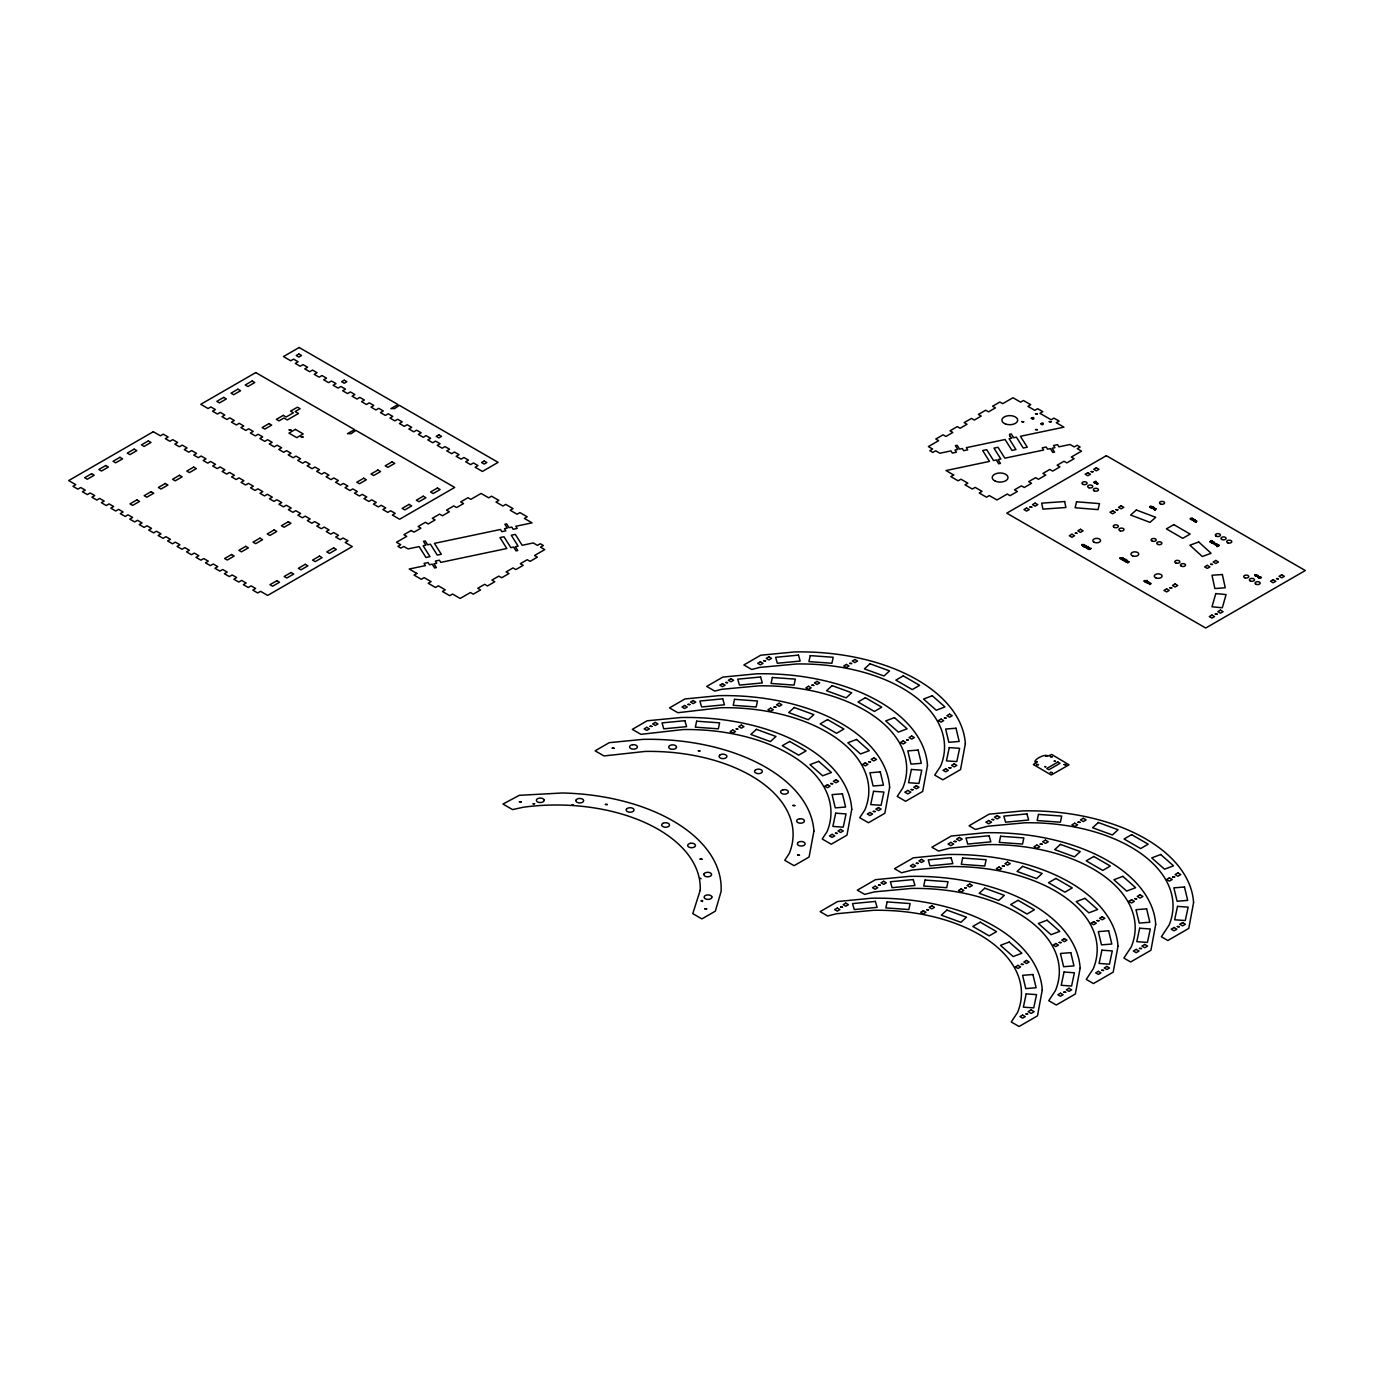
<?xml version="1.0" encoding="UTF-8"?>
<svg xmlns="http://www.w3.org/2000/svg" width="1374" height="1374" viewBox="0 0 1374 1374"><rect width="100%" height="100%" fill="white"/><g stroke="black" fill="none" stroke-linecap="round" stroke-linejoin="round"><path stroke-width="1.5" d="M1153.61 508.93C1151.944 508.861 1153.421 505.907 1153.318 507.367M1150.261 583.916C1151.206 581.82 1146.5 584.946 1149.798 583.074M1257.845 575.414C1259.048 577.235 1256.729 576.049 1257.828 576.341M1088.191 548.982L1088.5 548.295M1214.015 543.297L1213.173 543.726L1213.586 542.936M1085.374 545.976L1084.996 546.32M1089.101 549.548C1094.597 546.955 1084.464 550.682 1089.788 548.381M1195.603 520.385L1196.342 522.051M1217.33 545.014C1220.387 543.898 1216.814 547.573 1217.33 544.894M1095.267 483.116L1096.469 482.326L1094.975 482.6M1123.331 558.926L1122.558 559.39M1125.512 560.523L1124.104 560.386L1125.375 560.815M1259.34 577.612L1258.361 576.925M1083.743 544.774L1081.922 544.86M1151.704 506.834L1150.055 506.628M1147.376 582.731L1149.265 582.628L1147.445 582.628M1192.289 518.307C1192.787 520.591 1189.18 517.895 1191.035 519.458M1211.009 542.043L1211.164 541.871C1214.066 543.434 1209.36 542.266 1211.628 541.236M1215.543 544.465L1214.53 543.812M1256.592 575.414L1254.96 574.864M1259.7 577.235L1258.515 576.633M1083.897 545.667L1085.082 545.839L1082.935 546.234M1086.284 547.316C1081.991 547.797 1089.599 544.327 1084.739 547.024M1196.857 521.038L1194.985 521.828L1195.294 520.128M1214.479 542.816L1213.586 542.833M1155.087 509.428L1155.878 508.809M1195.414 520.78L1193.851 520.471M1193.766 520.557C1196.015 517.517 1190.073 522.103 1192.976 518.737M1146.964 582.129L1145.504 582.078M1128.896 561.863L1127.539 562.859L1128.638 562.086L1127.779 561.039L1126.628 562.224L1128.793 561.657M1145.813 581.803L1145.572 581.631M1084.189 546.354L1082.935 546.337M1155.654 508.827L1154.899 510.012L1153.473 508.62L1154.555 507.985L1152.941 508.174M1088.448 547.367L1088.191 547.797M1218.858 545.203L1217.604 545.839M1121.631 558.102L1120.085 558.273L1121.596 558.17M1212.984 542.49C1212.572 542.644 1213.895 542.524 1211.662 541.682M1214.479 543.52L1215.99 543.657L1214.582 544.551L1214.29 543.675L1215.629 544.293L1214.753 544.396M1254.96 574.761L1256.334 574.779M1082.283 545.375L1081.87 544.465L1083.004 545.238M1119.741 558.17L1120.514 558.565M1147.05 582.662L1146.448 582.524M1121.562 558.531L1121.648 557.844M1192.443 518.633L1192.443 518.53M1216.316 544.07L1216.351 543.709M1256.231 575.74L1256.695 574.727M1095.937 483.373L1096.332 482.411M1151.944 507.092L1150.055 506.508M1260.113 577.2L1259.803 576.994M1086.954 546.388L1086.473 547.35M1125.941 560.489L1125.375 560.918M1147.651 581.717C1151.549 584.517 1143.958 579.553 1147.651 581.597M1216.849 545.77L1216.849 545.873M1086.714 546.68L1085.202 546.921L1086.611 546.852M1127.607 561.777L1126.903 561.142M1258.739 577.784L1258.721 576.445M1122.489 559.355L1123.932 559.39M1215.973 544.052L1214.959 543.657M1214.29 543.675L1213.981 542.335L1213.053 543.056M1254.685 574.985L1255.63 575.878M1124.207 559.647L1123.657 559.63M1151.206 583.538L1149.643 584.551L1149.695 583.108M1258.017 576.084L1255.991 576.153L1257.365 575.5M1097.276 482.841C1094.374 484.782 1101.244 482.892 1096.589 484.232M1088.689 549.119L1089.926 548.501M1096.727 483.974L1097.551 482.892M1192.443 519.99L1193.267 518.891M1194.968 521.313L1196.222 522M1214.513 542.507L1214.118 542.352M1155.843 509.119L1155.465 508.517M1191.292 519.132L1190.502 519.286M1082.798 545.942L1084.67 545.083L1084.069 546.251M1194.59 520.832L1193.13 520.557M1154.967 508.964L1155.465 509.823M1190.382 518.479L1190.674 519.372L1190.571 518.341L1191.928 518.462M1212.847 542.129L1212.04 541.665M1124.567 561.073L1125.512 560.42M1150.639 507.453L1151.601 506.886M1212.984 542.387L1211.284 542.558M1094.752 482.514L1095.147 483.425M1151.807 507.092L1151.773 506.439M532.906 803.79L534.692 803.67L533.456 804.099M1093.584 482.394L1095.988 481.295L1093.841 482.635M572.099 804.632L573.302 804.872M1153.525 506.903L1151.738 507.933M1151.395 507.762L1153.284 506.748M1152.03 508.414L1153.576 507.521M1087.744 546.869L1086.181 547.865L1087.985 547.127M1088.036 546.8L1088.345 546.526M1153.662 509.084L1155.087 508.758M1121.132 559.046L1123.279 557.81M1122.747 560.094C1120.428 559.836 1124.671 557.415 1123.898 559.184M1123.4 560.369L1125.804 559.252L1123.623 560.592M1193.319 520.591L1195.208 520.265M1126.628 560.437C1129.342 559.304 1122.146 563.031 1126.886 560.575M1127.333 560.918L1125.735 561.708L1126.903 561.039M1125.735 561.811L1127.779 561.554M1209.738 541.751L1212.263 540.772L1210.254 541.631M1211.129 540.841L1211.834 541.013M1217.639 544.362L1215.835 545.22L1217.416 544.344M1216.883 546.577C1223.152 543.262 1214.977 548.003 1217.69 545.993M700.276 878.175L701.083 878.759M1260.49 577.303L1261.401 577.595L1260.697 577.08M701.805 901.31L700.912 900.794L702.337 900.485M1258.773 577.578C1259.065 578.111 1262.946 577.664 1259.099 578.007M702.698 900.674L702.337 901.619M1121.27 557.689L1120.205 558.686M1120.411 557.604L1121.424 558.291M1094.923 482.394L1096.005 482.257M1123.932 559.768L1124.069 559.012M1147.548 583.04L1148.853 583.108M1195.827 520.986L1196.582 521.742M1211.816 542.833L1212.503 542.387M1148.527 582.988L1147.204 582.473M1258.584 576.891L1259.718 576.857M1124.825 559.905L1124.155 560.712M1255.269 574.71L1256.334 574.882M1196.101 521.794L1195.225 521.467L1196.222 521.45M1154.984 508.655L1155.019 510.012M1192.289 520.248L1194.384 519.544M1150.158 506.954L1151.189 508.019M1259.048 577.561L1259.426 578.299M1122.403 559.871L1123.331 560.094M1150.622 506.336L1151.532 506.456M1009.787 435.919L1009.461 434.287L1011.23 433.909L1013.634 437.722L1016.399 437.155L1023.269 448.044L1027.288 447.203L1020.418 436.297L1063.94 427.159L1056.28 422.728L1059.114 421.097L1053.961 418.125L1051.127 419.757L1039.946 413.316L1042.797 411.668L1037.628 408.696L1034.794 410.328L1027.889 406.343L1030.723 404.712L1023.441 400.504L1020.59 402.135L1012.981 397.739L1002.711 403.664L999.877 402.032L992.578 406.24L995.429 407.872L988.507 411.857L985.673 410.225L978.391 414.433L981.225 416.064L974.321 420.066L971.47 418.417L964.187 422.625L967.021 424.274L960.117 428.259L957.283 426.61L949.984 430.818L952.835 432.467L945.913 436.451L943.079 434.819L935.797 439.027L938.631 440.659L928.377 446.584L932.637 449.04L929.803 450.672L932.826 452.424L935.677 450.792L939.902 453.231L950.997 450.895L952.354 453.077L956.39 452.218L955.016 450.054L957.781 449.47L955.377 445.657L957.146 445.279L959.55 449.092L962.315 448.508L963.689 450.689L967.708 449.848L966.334 447.666L1005.081 439.525L1011.951 450.414L1015.97 449.573L1009.1 438.684L1011.865 438.1L1009.753 435.884M1195.947 522.189L1196.067 520.78M1194.435 521.33L1194.916 520.196M1143.597 580.944C1146.122 582.473 1143.615 578.111 1145.727 582.353L1145.882 582.439M1195.363 521.965L1195.432 521.141M1191.928 518.221L1192.203 519.097M1083.227 544.344L1083.502 545.238M1216.986 545.856L1216.969 545.1M1085.357 547.092L1086.284 547.436M1150.107 507.384L1150.227 506.405M1256.111 575.534L1254.771 575.637M1091.265 548.312L1089.943 548.655M1145.83 582.129L1146.637 582.49M1149.214 582.524L1149.231 582.868M544.121 800.08L543.898 799.513A3.882 2.233 0 0 0 539.398 798.122A3.882 2.233 0 0 0 536.41 800.51L536.633 801.094A3.882 2.233 0 0 0 539.621 802.519L541.631 802.399A3.882 2.233 0 0 0 544.138 800.08M1257.914 577.303L1258.515 576.53L1258.378 577.698M1260.147 576.857L1260.01 576.651M1214.255 542.387L1214.255 543.331M1212.005 540.617L1210.202 541.974M1211.353 541.717L1211.456 542.747M1151.378 507.058L1151.464 508.105M1148.75 582.112L1148.647 583.315M1147.857 583.452L1147.238 581.219M1096.297 482.137L1096.332 483.201M1084.859 545.22L1084.807 546.405M1083.605 545.804L1083.639 546.921M575.929 800.321L575.895 800.905A3.882 2.233 0 0 0 579.124 802.897A3.882 2.233 0 0 0 583.28 801.609L583.572 801.059A3.882 2.233 0 0 0 581.357 798.638L579.381 798.449A3.882 2.233 0 0 0 575.929 800.321M703.883 874.19L704.072 875.341A3.882 2.233 0 0 0 707.06 876.767L708.074 876.784A3.882 2.233 0 0 0 711.56 874.345A3.882 2.233 0 0 0 707.318 872.318L706.339 872.456A3.882 2.233 0 0 0 703.883 874.19M1031.342 418.246C1033.987 421.715 1035.343 415.395 1031.342 418.246M1040.805 423.707C1043.45 427.177 1044.807 420.856 1040.805 423.707M711.887 896.999L711.509 898.132A3.882 2.233 0 0 1 708.297 899.386L707.284 899.352A3.882 2.233 0 0 1 704.209 896.724A3.882 2.233 0 0 1 708.744 894.955L709.705 895.144A3.882 2.233 0 0 1 711.887 896.999M1035.532 413.746L1037.387 413.832L1035.532 413.746M1036.597 764.562L1038.452 764.648L1036.597 764.562M813.906 831.098L809.097 857.015L794.069 865.689L784.76 860.313L789.208 853.563A143.755 82.99 0 0 0 645.196 751.423L603.993 755.94L595.131 750.822L609.266 742.664L642.998 739.367A165.017 95.27 0 0 1 813.906 831.098M851.76 809.252L846.968 835.152L831.253 844.22L822.236 839.016L827.062 831.699A143.755 82.99 0 0 0 683.067 729.56L640.919 734.334L632.315 729.354L647.12 720.8L680.851 717.52A165.017 95.27 0 0 1 851.76 809.252M889.631 787.388L884.822 813.288L868.454 822.751L859.729 817.719L864.933 809.836A143.755 82.99 0 0 0 720.921 707.713L677.863 712.711L669.499 707.885L684.973 698.954L718.705 695.656A165.017 95.27 0 0 1 889.631 787.388M927.484 765.524L922.693 791.441L905.638 801.282L897.222 796.422L902.787 787.989A143.755 82.99 0 0 0 758.774 685.849L721.728 689.301L714.789 691.088L706.683 686.416L722.844 677.09L756.576 673.81A165.017 95.27 0 0 1 927.484 765.524M965.338 743.678L960.546 769.577L942.822 779.814L934.715 775.125L940.64 766.125A143.755 82.99 0 0 0 796.645 663.986L759.582 667.438L751.715 669.481L743.866 664.947L760.698 655.226L794.43 651.946A165.017 95.27 0 0 1 965.338 743.678M1042.265 989.967L1037.473 1015.867L1019.079 1026.498L1011.264 1021.981L1017.567 1012.415A143.755 82.99 0 0 0 873.572 910.292L836.508 913.727L827.715 916.011L820.123 911.632L837.625 901.533L871.356 898.235A165.017 95.27 0 0 1 1042.265 989.967M1080.136 968.12L1075.327 994.02L1056.263 1005.029L1048.757 1000.684L1055.438 990.568A143.755 82.99 0 0 0 911.426 888.428L874.379 891.881L864.658 894.388L857.324 890.163L875.478 879.669L909.21 876.389A165.017 95.27 0 0 1 1080.136 968.12M1117.989 946.257L1113.198 972.157L1093.446 983.561L1086.25 979.387L1093.292 968.704A143.755 82.99 0 0 0 949.279 866.582L912.233 870.017L901.584 872.782L894.508 868.694L913.349 857.823L947.081 854.525A165.017 95.27 0 0 1 1117.989 946.257M1155.706 924.393L1150.931 950.258L1130.647 961.972L1123.88 958.073L1131.283 946.858A143.892 83.075 0 0 0 987.15 844.632L950.052 848.084L938.545 851.073L931.881 847.226L951.272 836.027L984.935 832.747A164.88 95.184 0 0 1 1155.706 924.393M1193.577 902.546L1188.785 928.395L1167.831 940.503L1161.374 936.776L1169.137 925.011A143.892 83.075 0 0 0 1025.004 822.786L987.923 826.221L975.471 829.449L969.065 825.757L989.125 814.164L1022.806 810.883A164.88 95.184 0 0 1 1193.577 902.546M1169.944 587.814L1171.782 587.935L1169.944 587.814M1115.997 509.668L1117.835 509.788L1115.997 509.668M1029.95 506.972L1031.788 507.109L1029.95 506.972M835.684 813.168L832.867 826.444L843.224 827.165L846.041 813.906L835.684 813.168M873.538 791.304L870.721 804.58L881.077 805.319L883.911 792.042L873.538 791.304M911.409 769.457L908.575 782.716L918.948 783.455L921.765 770.179L911.409 769.457M949.262 747.593L946.446 760.87L956.802 761.591L959.619 748.332L949.262 747.593M1026.189 993.883L1023.372 1007.159L1033.729 1007.898L1036.546 994.621L1026.189 993.883M1064.043 972.036L1061.226 985.295L1071.583 986.034L1074.416 972.775L1064.043 972.036M1101.914 950.173L1099.08 963.449L1109.453 964.187L1112.27 950.911L1101.914 950.173M1139.647 928.223L1136.796 941.654L1147.427 942.409L1150.278 928.979L1139.647 928.223M1177.518 906.376L1174.65 919.79L1185.281 920.546L1188.149 907.132L1177.518 906.376M696.635 721.195L695.347 727.172L718.327 728.821L719.615 722.844L696.635 721.195M734.506 699.332L733.218 705.326L756.198 706.975L757.486 700.998L734.506 699.332M772.36 677.485L771.072 683.462L794.052 685.111L795.34 679.134L772.36 677.485M810.213 655.621L808.925 661.598L831.905 663.247L833.194 657.27L810.213 655.621M887.14 901.911L885.852 907.905L908.832 909.554L910.12 903.577L887.14 901.911M925.011 880.064L923.723 886.041L946.703 887.69L947.991 881.713L925.011 880.064M962.642 858.029L961.285 864.315L984.78 866.015L986.137 859.729L962.642 858.029M1000.616 836.251L999.293 842.399L1022.531 844.065L1023.853 837.934L1000.616 836.251M1038.469 814.404L1037.147 820.536L1060.384 822.202L1061.707 816.07L1038.469 814.404M289.158 429.907L290.996 430.062L289.158 429.907M301.181 436.846L303.019 437.001L301.181 436.846M519.406 801.729L521.244 801.866L519.406 801.729M612.272 748.126L614.109 748.263L612.272 748.126M605.453 804.408L607.308 804.546L605.453 804.408M650.125 726.262L651.963 726.417L650.125 726.262M687.979 704.415L689.834 704.553L687.979 704.415M698.318 750.805L700.156 750.943L698.404 750.685M725.85 682.552L727.688 682.689L725.936 682.414M700.105 859.059L701.959 859.197L700.105 859.059M736.172 728.941L738.01 729.096L736.258 728.821M704.69 908.729L706.665 908.884L704.69 908.729M763.704 660.688L765.541 660.842L763.704 660.688M774.026 707.095L775.881 707.232L774.026 707.095M811.897 685.231L813.734 685.368L811.897 685.231M792.97 805.456L794.807 805.593L792.97 805.456M797.607 855.143L799.462 855.281L797.607 855.143M849.75 663.367L851.588 663.522L849.75 663.367M830.823 783.592L832.661 783.73L830.823 783.592M835.478 833.279L837.316 833.417L835.564 833.142M868.677 761.728L870.515 761.883L868.677 761.728M840.63 906.995L842.468 907.132L840.63 906.995M873.332 811.416L875.169 811.553L873.332 811.416M906.548 739.882L908.386 740.019L906.634 739.744M878.501 885.131L880.339 885.268L878.501 885.131M911.185 789.569L913.04 789.707L911.185 789.569M944.402 718.018L946.239 718.155L944.488 717.898M916.355 863.284L918.193 863.422L916.355 863.284M1021.827 421.646L1023.664 421.784L1021.827 421.646M949.056 767.705L950.894 767.843L949.056 767.705M1035.549 429.564L1037.387 429.701L1035.549 429.564M926.677 909.674L928.515 909.811L926.677 909.674M1049.272 421.646L1051.11 421.784L1049.272 421.646M954.14 841.403L956.115 841.558L954.14 841.403M964.531 887.81L966.386 887.947L964.634 887.69M992.011 819.557L993.986 819.694L992.114 819.402M1075.292 533.164L1077.13 533.301L1075.395 533.026M1091.179 471.608L1093.017 471.746L1091.179 471.608M1002.402 865.963L1004.239 866.101L1002.402 865.963M1033.42 764.562L1051.23 774.988L1069.041 764.803L1051.642 754.446L1047.915 756.095C1045.322 752.78 1030.208 761.454 1036.374 762.759L1033.506 764.442M1036.099 761.66L1037.284 761.746L1036.099 761.66M1045.562 756.181L1046.748 756.284L1045.631 756.112M1044.79 766.675L1045.975 766.761L1044.841 766.589M1050.337 756.61L1052.175 756.748L1050.337 756.61M1050.337 772.463L1052.175 772.6L1050.337 772.463M1054.253 761.196L1055.438 761.299L1054.253 761.196M1040.187 844.083L1042.162 844.237L1040.187 844.083M1064.06 764.545L1065.898 764.683L1064.06 764.545M1021.329 964.325L1023.166 964.462L1021.329 964.325M1025.983 1013.995L1027.821 1014.132L1026.069 1013.875M1078.058 822.236L1080.016 822.373L1078.058 822.236M1059.182 942.461L1061.02 942.598L1059.182 942.461M1063.837 992.148L1065.674 992.286L1063.837 992.148M1097.053 920.597L1098.891 920.735L1097.053 920.597M1101.69 970.284L1103.545 970.422L1101.69 970.284M1210.649 564.302L1212.486 564.439L1210.649 564.302M1134.838 898.733L1136.813 898.888L1134.941 898.596M1215.286 613.989L1217.124 614.126L1215.286 613.989M1139.493 948.421L1141.468 948.558L1139.493 948.421M1172.692 876.87L1174.667 877.024L1172.692 876.87M1177.346 926.557L1179.321 926.711L1177.346 926.557M1076.546 501.785L1075.121 507.762L1098.049 509.599L1099.492 503.623L1076.546 501.785M700.19 890.386L692.771 913.641L701.891 918.914L715.356 911.134L721.058 891.657A165.017 95.27 0 0 0 562.172 792.987L519.286 795.323L502.953 804.048L512.571 809.595L523.288 807.242A143.755 82.99 0 0 1 700.19 890.386M1215.784 593.585L1212.005 606.776L1222.31 607.772L1226.089 594.581L1215.784 593.585M1276.566 578.609L1278.387 578.798L1276.566 578.609M626.441 809.217L626.235 809.784A3.882 2.233 0 0 0 627.145 811.416L628.794 812.086A3.882 2.233 0 0 0 633.294 811.244L633.758 810.729A3.882 2.233 0 0 0 631.405 807.86A3.882 2.233 0 0 0 626.441 809.217M797.59 842.966L797.401 844.117A3.882 2.233 0 0 0 799.874 845.852L800.853 845.989A3.882 2.233 0 0 0 805.009 844.254A3.882 2.233 0 0 0 802.588 841.661L801.626 841.523A3.882 2.233 0 0 0 797.59 842.966M676.472 747.301L676.248 747.868A3.882 2.233 0 0 1 673.26 749.294L671.251 749.191A3.882 2.233 0 0 1 668.794 747.456L668.76 746.872A3.882 2.233 0 0 1 672.985 744.863A3.882 2.233 0 0 1 676.472 747.301M719.65 755.236L719.255 755.786A3.882 2.233 0 0 0 721.453 758.448A3.882 2.233 0 0 0 726.331 757.538L726.726 757.005A3.882 2.233 0 0 0 725.764 754.824L724.046 754.24A3.882 2.233 0 0 0 719.65 755.236M756.404 729.336L750.822 734.437L770.402 741.582L775.966 736.481L756.404 729.336M794.258 707.49L788.676 712.574L808.256 719.718L813.837 714.635L794.258 707.49M832.112 685.626L826.547 690.727L846.109 697.872L851.691 692.771L832.112 685.626M869.982 663.762L864.401 668.863L883.98 676.008L889.545 670.907L869.982 663.762M946.909 910.069L941.327 915.153L960.907 922.298L966.472 917.214L946.909 910.069M984.763 888.205L979.181 893.306L998.761 900.451L1004.342 895.35L984.763 888.205M1022.617 866.341L1017.052 871.442L1036.614 878.587L1042.196 873.486L1022.617 866.341M1060.436 844.392L1054.717 849.613L1074.52 856.844L1080.239 851.605L1060.436 844.392M1098.307 822.528L1092.588 827.749L1112.373 834.98L1118.092 829.759L1098.307 822.528M1136.332 509.994L1130.613 515.027L1149.986 522.36L1155.706 517.311L1136.332 509.994M755.631 769.852L755.03 770.333A3.882 2.233 0 0 0 755.133 772.566L756.593 773.356A3.882 2.233 0 0 0 760.475 773.304L761.265 772.944A3.882 2.233 0 0 0 761.127 769.766A3.882 2.233 0 0 0 755.631 769.852M662.921 823.37L662.302 823.816A3.882 2.233 0 0 0 662.182 826.066L663.573 826.908A3.882 2.233 0 0 0 667.455 826.976L668.262 826.633A3.882 2.233 0 0 0 668.417 823.455A3.882 2.233 0 0 0 662.921 823.37M153.321 431.711L68.7 480.574L75.793 484.661L72.959 486.31L77.889 489.144L80.722 487.512L85.257 490.123L82.423 491.772L87.352 494.606L90.186 492.974L94.72 495.602L91.886 497.233L96.815 500.067L99.649 498.436L104.201 501.063L101.35 502.695L106.279 505.546L109.113 503.897L113.664 506.525L110.813 508.157L115.742 511.008L118.576 509.359L123.128 511.987L120.277 513.636L125.206 516.469L128.04 514.838L132.591 517.448L129.757 519.097L134.669 521.931L137.503 520.299L142.054 522.91L139.221 524.559L144.133 527.393L146.966 525.761L151.518 528.389L148.684 530.021L153.596 532.854L156.447 531.223L160.981 533.851L158.147 535.482L163.059 538.333L165.91 536.684L170.445 539.312L167.611 540.944L172.523 543.795L175.374 542.146L179.908 544.774L177.074 546.423L181.986 549.257L184.837 547.625L189.372 550.235L186.538 551.884L191.467 554.718L194.301 553.087L198.835 555.697L196.001 557.346L200.93 560.18L203.764 558.548L208.316 561.176L205.465 562.808L210.394 565.641L213.228 564.01L217.779 566.638L214.928 568.269L219.857 571.12L222.691 569.471L227.242 572.099L224.391 573.731L229.321 576.582L232.154 574.933L236.706 577.561L233.855 579.21L238.784 582.044L241.618 580.412L246.169 583.023L243.335 584.671L248.247 587.505L251.081 585.874L255.633 588.484L252.799 590.133L257.711 592.967L260.562 591.335L267.655 595.423L352.276 546.577L345.166 542.472L348.017 540.841L343.088 538.007L340.254 539.639L335.703 537.011L338.536 535.379L333.624 532.528L330.791 534.177L326.239 531.549L329.073 529.917L324.161 527.066L321.31 528.715L316.776 526.087L319.61 524.439L314.698 521.605L311.846 523.236L307.312 520.626L310.146 518.977L305.234 516.143L302.383 517.775L297.849 515.164L300.683 513.515L295.771 510.681L292.92 512.313L288.385 509.685L291.219 508.054L286.29 505.22L283.456 506.851L278.922 504.224L281.756 502.592L276.827 499.741L273.993 501.39L269.459 498.762L272.292 497.13L267.363 494.279L264.529 495.928L259.978 493.3L262.829 491.652L257.9 488.818L255.066 490.449L250.515 487.839L253.366 486.19L248.436 483.356L245.602 484.988L241.051 482.377L243.902 480.728L238.973 477.894L236.139 479.526L231.588 476.898L234.439 475.267L229.51 472.433L226.676 474.064L222.124 471.437L224.958 469.805L220.046 466.954L217.212 468.603L212.661 465.975L215.495 464.343L210.583 461.492L207.732 463.141L203.197 460.513L206.031 458.864L201.119 456.031L198.268 457.662L193.734 455.052L196.568 453.403L191.656 450.569L188.805 452.201L184.271 449.59L187.104 447.941L182.192 445.107L179.341 446.739L174.807 444.111L177.641 442.48L172.712 439.646L169.878 441.277L165.344 438.649L168.178 437.018L163.248 434.167L160.415 435.816L153.321 431.711M255.753 372.577L200.776 404.317L208.075 408.525L210.823 406.927L215.357 409.555L212.523 411.187L217.435 414.038L220.287 412.389L224.821 415.017L221.987 416.666L226.899 419.499L229.75 417.868L234.284 420.478L231.45 422.127L236.362 424.961L239.213 423.329L243.748 425.957L240.914 427.589L245.843 430.423L248.677 428.791L253.211 431.419L250.377 433.05L255.306 435.901L258.14 434.253L262.692 436.88L259.841 438.512L264.77 441.363L267.604 439.714L272.155 442.342L269.304 443.974L274.233 446.825L277.067 445.176L281.618 447.804L278.767 449.453L283.697 452.286L286.531 450.655L291.082 453.265L288.231 454.914L293.16 457.748L295.994 456.116L300.545 458.744L297.711 460.376L302.623 463.21L305.457 461.578L310.009 464.206L307.175 465.838L312.087 468.689L314.921 467.04L319.472 469.668L316.638 471.299L321.55 474.15L324.401 472.501L328.936 475.129L326.102 476.761L331.014 479.612L333.865 477.963L338.399 480.591L335.565 482.24L340.477 485.074L343.328 483.442L347.862 486.053L345.029 487.701L349.958 490.535L352.792 488.904L357.326 491.531L354.492 493.163L359.421 495.997L362.255 494.365L366.789 496.993L363.955 498.625L368.885 501.476L371.719 499.827L376.27 502.455L373.419 504.086L378.348 506.937L381.182 505.288L385.733 507.916L382.882 509.548L387.812 512.399L390.645 510.75L395.197 513.378L392.346 515.027L399.645 519.235L454.708 487.444L355.883 430.388L351.229 433.634L347.467 433.72L354.561 429.615L255.753 372.577M299.171 347.502L283.456 356.57L290.738 360.778L293.589 359.146L298.124 361.774L295.29 363.406L300.219 366.257L303.053 364.608L307.587 367.236L304.753 368.867L309.682 371.719L312.516 370.07L317.05 372.697L314.217 374.329L319.146 377.18L321.98 375.531L326.531 378.159L323.68 379.808L328.609 382.642L331.443 381.01L335.995 383.621L333.143 385.27L338.073 388.103L340.907 386.472L345.458 389.1L342.607 390.731L347.536 393.565L350.37 391.933L354.921 394.561L352.087 396.193L357 399.044L359.833 397.395L364.385 400.023L361.551 401.655L366.463 404.506L369.297 402.857L373.848 405.485L371.014 407.116L375.926 409.967L378.777 408.318L383.312 410.946L380.478 412.595L385.39 415.429L388.241 413.797L392.775 416.408L389.941 418.057L394.853 420.891L397.704 419.259L402.238 421.887L399.405 423.518L404.334 426.352L407.168 424.721L411.702 427.348L408.868 428.98L413.797 431.831L416.631 430.182L421.165 432.81L418.331 434.442L423.261 437.293L426.095 435.644L430.646 438.272L427.795 439.903L432.724 442.754L435.558 441.106L440.109 443.733L437.258 445.382L442.188 448.216L445.021 446.584L449.573 449.195L446.722 450.844L451.651 453.678L454.485 452.046L459.036 454.674L456.185 456.305L461.114 459.139L463.948 457.508L468.5 460.135L465.666 461.767L470.578 464.618L473.412 462.969L477.963 465.597L475.129 467.229L482.411 471.437L498.127 462.368L399.302 405.313L394.647 408.559L390.886 408.645L397.979 404.557L299.171 347.502M91.56 473.704L84.656 477.705L87.301 479.234L94.205 475.232L91.56 473.704M105.764 465.511L98.842 469.496L101.504 471.024L108.409 467.04L105.764 465.511M119.95 457.319L113.046 461.303L115.691 462.832L122.595 458.847L119.95 457.319M134.154 449.126L127.232 453.111L129.895 454.639L136.799 450.655L134.154 449.126M148.34 440.917L141.436 444.918L144.081 446.447L151.003 442.445L148.34 440.917M223.739 397.395L216.817 401.38L219.479 402.908L226.384 398.924L223.739 397.395M237.925 389.203L231.021 393.187L233.666 394.716L240.587 390.731L237.925 389.203M252.129 381.01L245.225 384.995L247.87 386.523L254.774 382.539L252.129 381.01M298.879 354.011L296.234 355.54L298.879 357.068L301.541 355.54L298.879 354.011M136.902 499.878L129.98 503.88L132.643 505.409L139.547 501.407L136.902 499.878M151.088 491.686L144.184 495.671L146.829 497.199L153.751 493.214L151.088 491.686M165.292 483.493L158.388 487.478L161.033 489.007L167.937 485.022L165.292 483.493M179.479 475.301L172.574 479.286L175.219 480.814L182.141 476.83L179.479 475.301M193.682 467.091L186.778 471.093L189.423 472.622L196.327 468.62L193.682 467.091M269.064 423.57L262.159 427.554L264.804 429.083L271.726 425.098L269.064 423.57M283.267 415.377L276.363 419.362L279.008 420.891L283.971 418.022L287.286 419.946L298.467 413.488L295.152 411.582L300.116 408.713L297.471 407.185L290.549 411.17L293.401 412.801L286.101 417.009L283.267 415.377M344.221 380.186L341.576 381.714L344.221 383.243L346.866 381.714L344.221 380.186M295.376 429.392L288.935 433.119L296.784 437.653L303.225 433.926L295.376 429.392M231.536 554.529L224.632 558.514L227.277 560.042L234.198 556.058L231.536 554.529M245.74 546.337L238.836 550.321L241.481 551.85L248.385 547.865L245.74 546.337M259.944 538.144L253.022 542.129L255.684 543.657L262.589 539.673L259.944 538.144M274.13 529.935L267.226 533.936L269.871 535.465L276.792 531.463L274.13 529.935M288.334 521.742L281.43 525.727L284.075 527.255L290.979 523.271L288.334 521.742M363.715 478.221L356.811 482.205L359.456 483.734L366.377 479.749L363.715 478.221M377.919 470.028L371.014 474.013L373.659 475.541L380.564 471.557L377.919 470.028M392.122 461.819L385.201 465.82L387.863 467.349L394.767 463.347L392.122 461.819M438.873 434.837L436.228 436.365L438.873 437.894L441.518 436.365L438.873 434.837M276.878 580.704L269.974 584.689L272.619 586.217L279.523 582.232L276.878 580.704M291.082 572.511L284.16 576.496L286.822 578.025L293.727 574.04L291.082 572.511M305.268 564.319L298.364 568.304L301.009 569.832L307.931 565.848L305.268 564.319M319.472 556.109L312.568 560.111L315.213 561.64L322.117 557.638L319.472 556.109M333.676 547.917L326.754 551.901L329.417 553.43L336.321 549.445L333.676 547.917M409.057 504.395L402.153 508.38L404.798 509.909L411.702 505.924L409.057 504.395M423.261 496.203L416.339 500.188L419.001 501.716L425.906 497.732L423.261 496.203M437.447 487.993L430.543 491.995L433.188 493.524L440.109 489.522L437.447 487.993M484.215 461.011L481.553 462.54L484.215 464.068L486.86 462.54L484.215 461.011M411.187 530.501L403.904 534.709L406.738 536.358L396.485 542.266L400.744 544.739L397.91 546.371L400.933 548.123L403.784 546.474L408.009 548.913L419.104 546.594L425.957 557.483L429.993 556.642L423.123 545.736L425.888 545.169L423.484 541.356L425.253 540.978L427.658 544.791L430.423 544.207L437.293 555.096L441.312 554.254L434.442 543.365L500.479 529.488L501.853 531.669L505.872 530.828L504.498 528.647L507.281 528.063L504.876 524.25L506.628 523.872L509.033 527.685L511.798 527.118L513.172 529.282L517.208 528.44L515.834 526.259L532.047 522.859L524.387 518.427L527.221 516.796L519.939 512.588L517.105 514.219L510.183 510.235L513.034 508.603L505.735 504.395L502.901 506.027L495.997 502.042L498.831 500.394L491.548 496.186L488.715 497.835L481.089 493.438L470.818 499.363L467.984 497.714L460.685 501.922L463.536 503.571L456.615 507.556L453.781 505.924L446.498 510.132L449.332 511.763L442.428 515.748L439.577 514.116L432.295 518.324L435.129 519.956L428.224 523.958L425.39 522.309L418.091 526.517L420.942 528.166L414.021 532.15L411.187 530.501M416.872 573.439L414.038 575.088L421.32 579.296L424.154 577.647L431.075 581.631L428.224 583.28L435.524 587.488L438.358 585.839L445.262 589.841L442.428 591.473L449.71 595.681L452.561 594.049L460.17 598.446L470.44 592.503L473.291 594.152L480.574 589.944L477.74 588.295L484.644 584.311L487.478 585.959L494.777 581.752L491.926 580.103L498.831 576.118L501.682 577.75L508.964 573.542L506.13 571.91L513.034 567.926L515.868 569.557L523.168 565.349L520.317 563.718L527.238 559.716L530.072 561.365L537.354 557.157L534.52 555.508L544.774 549.6L540.514 547.144L543.348 545.495L540.326 543.743L537.492 545.392L533.267 542.953L522.172 545.289L515.302 534.383L511.265 535.242L518.135 546.131L515.37 546.715L517.775 550.527L516.023 550.888L513.618 547.075L510.836 547.659L503.983 536.77L499.947 537.612L506.817 548.501L440.779 562.378L439.405 560.214L435.386 561.056L436.76 563.237L433.995 563.804L436.4 567.617L434.631 567.994L432.226 564.182L429.461 564.766L428.087 562.584L424.068 563.426L425.442 565.607L409.212 569.025L416.872 573.439M953.659 474.975L950.808 476.606L958.107 480.814L960.941 479.183L967.846 483.167L965.012 484.816L972.294 489.024L975.145 487.375L982.049 491.36L979.198 493.008L986.498 497.216L989.332 495.567L996.957 499.981L1007.228 494.039L1010.062 495.688L1017.344 491.48L1014.51 489.831L1021.414 485.846L1024.265 487.495L1031.548 483.287L1028.714 481.639L1035.618 477.654L1038.452 479.286L1045.751 475.078L1042.9 473.446L1049.822 469.461L1052.656 471.093L1059.938 466.885L1057.104 465.254L1064.008 461.252L1066.859 462.901L1074.142 458.693L1071.308 457.044L1081.544 451.136L1077.285 448.68L1080.136 447.031L1077.096 445.279L1074.262 446.928L1070.037 444.489L1058.942 446.825L1057.568 444.644L1053.549 445.485L1054.923 447.666L1052.158 448.25L1054.562 452.063L1052.793 452.424L1050.389 448.611L1047.623 449.195L1046.249 447.014L1042.231 447.855L1043.605 450.037L1004.858 458.177L997.988 447.289L993.969 448.13L1000.822 459.036L998.056 459.603L1000.461 463.416L998.709 463.794L996.305 459.981L993.539 460.565L986.669 449.676L982.65 450.517L989.503 461.406L945.999 470.543L953.659 474.975M1106.345 455.67L1006.764 513.172L1205.719 628.038L1305.3 570.536L1106.345 455.67M646.776 727.344L644.131 728.873L646.776 730.401L649.421 728.873L646.776 727.344M655.295 722.415L652.633 723.943L655.295 725.472L657.94 723.943L655.295 722.415M684.63 705.48L681.985 707.009L684.63 708.537L687.275 707.009L684.63 705.48M693.149 700.568L690.504 702.097L693.149 703.625L695.794 702.097L693.149 700.568M722.501 683.617L719.839 685.145L722.501 686.674L725.146 685.145L722.501 683.617M731.002 678.704L728.357 680.233L731.002 681.762L733.664 680.233L731.002 678.704M760.354 661.77L757.709 663.298L760.354 664.827L762.999 663.298L760.354 661.77M768.873 656.841L766.228 658.369L768.873 659.898L771.518 658.369L768.873 656.841M1026.584 508.037L1023.939 509.565L1026.584 511.094L1029.246 509.565L1026.584 508.037M1035.103 503.124L1032.458 504.653L1035.103 506.182L1037.765 504.653L1035.103 503.124M1087.83 472.673L1085.168 474.219L1087.83 475.748L1090.475 474.219L1087.83 472.673M1096.349 467.761L1093.687 469.29L1096.349 470.818L1098.994 469.29L1096.349 467.761M732.823 730.023L730.161 731.552L732.823 733.081L735.468 731.552L732.823 730.023M741.342 725.094L738.68 726.623L741.342 728.151L743.987 726.623L741.342 725.094M770.677 708.16L768.032 709.688L770.677 711.217L773.322 709.688L770.677 708.16M779.195 703.248L776.55 704.776L779.195 706.305L781.84 704.776L779.195 703.248M808.53 686.296L805.885 687.824L808.53 689.37L811.192 687.824L808.53 686.296M817.049 681.384L814.404 682.912L817.049 684.441L819.711 682.912L817.049 681.384M846.401 664.449L843.739 665.978L846.401 667.506L849.046 665.978L846.401 664.449M854.92 659.52L852.258 661.049L854.92 662.577L857.565 661.049L854.92 659.52M1071.943 534.228L1069.298 535.757L1071.943 537.286L1074.588 535.757L1071.943 534.228M1080.462 529.299L1077.817 530.845L1080.462 532.373L1083.107 530.845L1080.462 529.299M1112.648 510.733L1109.986 512.262L1112.648 513.79L1115.293 512.262L1112.648 510.733M1121.167 505.804L1118.505 507.332L1121.167 508.861L1123.812 507.332L1121.167 505.804M1088.964 547.573L1087.16 548.432L1088.964 547.573M789.689 741.445L782.304 745.704L798.672 755.168L806.057 750.908L789.689 741.445M827.543 719.598L820.158 723.858L836.543 733.304L843.911 729.044L827.543 719.598M865.397 697.734L858.011 701.994L874.396 711.457L881.782 707.181L865.397 697.734M903.268 675.871L895.882 680.13L912.25 689.593L919.635 685.334L903.268 675.871M1173.774 524.61L1166.389 528.887L1182.756 538.333L1190.142 534.074L1173.774 524.61M1147.067 580.463L1144.662 581.666L1147.067 580.463M827.474 784.657L824.812 786.186L827.474 787.731L830.119 786.186L827.474 784.657M835.993 779.745L833.331 781.274L835.993 782.802L838.638 781.274L835.993 779.745M865.328 762.81L862.683 764.339L865.328 765.868L867.973 764.339L865.328 762.81M873.847 757.881L871.202 759.41L873.847 760.938L876.492 759.41L873.847 757.881M903.182 740.947L900.537 742.475L903.182 744.004L905.844 742.475L903.182 740.947M911.701 736.035L909.056 737.563L911.701 739.092L914.345 737.563L911.701 736.035M941.053 719.083L938.39 720.611L941.053 722.157L943.698 720.611L941.053 719.083M949.571 714.171L946.909 715.699L949.571 717.228L952.216 715.699L949.571 714.171M1166.595 588.879L1163.967 590.408L1166.595 591.919L1169.222 590.408L1166.595 588.879M1175.114 583.95L1172.451 585.479L1175.114 587.007L1177.758 585.479L1175.114 583.95M1207.299 565.367L1204.637 566.895L1207.299 568.424L1209.944 566.895L1207.299 565.367M1215.818 560.455L1213.156 561.983L1215.818 563.512L1218.463 561.983L1215.818 560.455M832.112 834.344L829.467 835.873L832.112 837.401L834.774 835.873L832.112 834.344M840.63 829.432L837.985 830.961L840.63 832.489L843.293 830.961L840.63 829.432M869.982 812.481L867.32 814.009L869.982 815.555L872.627 814.009L869.982 812.481M878.501 807.568L875.839 809.097L878.501 810.626L881.146 809.097L878.501 807.568M907.836 790.411L904.813 792.163L907.836 793.914L910.859 792.163L907.836 790.411M916.355 785.705L913.71 787.233L916.355 788.779L919 787.233L916.355 785.705M945.69 768.77L943.045 770.299L945.69 771.827L948.352 770.299L945.69 768.77M954.209 763.858L951.564 765.387L954.209 766.915L956.871 765.387L954.209 763.858M1211.937 615.054L1209.292 616.582L1211.937 618.111L1214.582 616.582L1211.937 615.054M1220.456 610.125L1217.811 611.653L1220.456 613.199L1223.1 611.653L1220.456 610.125M1273.183 579.708L1270.538 581.236L1273.183 582.765L1275.845 581.236L1273.183 579.708M1281.702 574.779L1279.057 576.307L1281.702 577.836L1284.364 576.307L1281.702 574.779M1057.86 762.055L1046.696 768.513L1048.86 769.766L1060.041 763.309L1057.86 762.055M837.281 908.059L834.636 909.588L837.281 911.117L839.926 909.588L837.281 908.059M845.8 903.147L843.155 904.676L845.8 906.205L848.445 904.676L845.8 903.147M875.135 886.196L872.49 887.724L875.135 889.27L877.78 887.724L875.135 886.196M883.654 881.284L881.009 882.812L883.654 884.341L886.299 882.812L883.654 881.284M913.006 864.349L910.344 865.878L913.006 867.406L915.651 865.878L913.006 864.349M921.507 859.42L918.863 860.948L921.507 862.494L924.17 860.948L921.507 859.42M950.86 842.382L948.026 844.014L950.86 845.663L953.693 844.014L950.86 842.382M959.378 837.453L956.544 839.102L959.378 840.733L962.212 839.102L959.378 837.453M988.713 820.518L985.879 822.15L988.713 823.799L991.564 822.15L988.713 820.518M997.232 815.606L994.398 817.238L997.232 818.887L1000.066 817.238L997.232 815.606M923.328 910.739L920.666 912.267L923.328 913.796L925.973 912.267L923.328 910.739M931.847 905.827L929.185 907.355L931.847 908.884L934.492 907.355L931.847 905.827M961.182 888.875L958.537 890.421L961.182 891.949L963.827 890.421L961.182 888.875M969.701 883.963L967.056 885.491L969.701 887.02L972.345 885.491L969.701 883.963M999.035 867.028L996.39 868.557L999.035 870.086L1001.698 868.557L999.035 867.028M1007.554 862.099L1004.909 863.645L1007.554 865.173L1010.216 863.645L1007.554 862.099M1036.906 845.062L1034.055 846.693L1036.906 848.342L1039.74 846.693L1036.906 845.062M1045.425 840.132L1042.574 841.781L1045.425 843.413L1048.259 841.781L1045.425 840.132M1074.76 823.198L1071.926 824.847L1074.76 826.478L1077.594 824.847L1074.76 823.198M1083.279 818.286L1080.445 819.917L1083.279 821.566L1086.113 819.917L1083.279 818.286M1093.773 856.483L1086.199 860.863L1102.755 870.429L1110.329 866.049L1093.773 856.483M1131.626 834.636L1124.052 838.999L1140.626 848.565L1148.183 844.186L1131.626 834.636M980.194 922.177L972.809 926.437L989.177 935.883L996.562 931.624L980.194 922.177M1018.048 900.314L1010.663 904.573L1027.048 914.036L1034.416 909.76L1018.048 900.314M1055.902 878.45L1048.517 882.726L1064.902 892.173L1072.287 887.913L1055.902 878.45M1017.979 965.39L1015.317 966.918L1017.979 968.447L1020.624 966.918L1017.979 965.39M1026.498 960.46L1023.836 962.006L1026.498 963.535L1029.143 962.006L1026.498 960.46M1055.833 943.526L1053.188 945.054L1055.833 946.583L1058.478 945.054L1055.833 943.526M1064.352 938.614L1061.707 940.142L1064.352 941.671L1066.997 940.142L1064.352 938.614M1093.687 921.662L1091.042 923.208L1093.687 924.736L1096.349 923.208L1093.687 921.662M1102.206 916.75L1099.561 918.279L1102.206 919.807L1104.851 918.279L1102.206 916.75M1131.558 899.695L1128.707 901.344L1131.558 902.976L1134.392 901.344L1131.558 899.695M1140.076 894.783L1137.225 896.432L1140.076 898.064L1142.91 896.432L1140.076 894.783M1169.411 877.849L1166.578 879.48L1169.411 881.129L1172.245 879.48L1169.411 877.849M1177.93 872.919L1175.096 874.568L1177.93 876.2L1180.764 874.568L1177.93 872.919M1031.135 1009.924L1028.113 1011.676L1031.135 1013.428L1034.175 1011.676L1031.135 1009.924M1022.617 1015.077L1019.972 1016.605L1022.617 1018.134L1025.279 1016.605L1022.617 1015.077M1060.488 993.213L1057.825 994.742L1060.488 996.27L1063.132 994.742L1060.488 993.213M1069.006 988.301L1066.344 989.83L1069.006 991.358L1071.651 989.83L1069.006 988.301M1098.341 971.349L1095.696 972.878L1098.341 974.406L1100.986 972.878L1098.341 971.349M1106.86 966.437L1104.215 967.966L1106.86 969.494L1109.505 967.966L1106.86 966.437M1136.195 949.382L1133.361 951.031L1136.195 952.663L1139.046 951.031L1136.195 949.382M1144.714 944.47L1141.88 946.102L1144.714 947.751L1147.565 946.102L1144.714 944.47M1174.066 927.536L1171.215 929.168L1174.066 930.799L1176.9 929.168L1174.066 927.536M1182.585 922.607L1179.734 924.255L1182.585 925.887L1185.418 924.255L1182.585 922.607M932.293 695.759L923.551 699.057L936.244 710.238L944.969 706.94L932.293 695.759M894.44 717.623L885.698 720.921L898.373 732.102L907.115 728.804L894.44 717.623M856.569 739.47L847.844 742.767L860.519 753.965L869.261 750.668L856.569 739.47M818.715 761.333L809.973 764.631L822.665 775.812L831.39 772.514L818.715 761.333M1160.704 854.508L1151.738 857.908L1164.568 869.21L1173.516 865.826L1160.704 854.508M1122.833 876.372L1113.867 879.755L1126.697 891.073L1135.663 887.69L1122.833 876.372M1084.945 898.338L1076.203 901.636L1088.878 912.834L1097.62 909.519L1084.945 898.338M1047.074 920.202L1038.349 923.5L1051.024 934.681L1059.766 931.383L1047.074 920.202M1009.22 942.049L1000.478 945.346L1013.17 956.544L1021.895 953.247L1009.22 942.049M1198.746 541.991L1189.918 545.203L1202.284 556.504L1211.112 553.293L1198.746 541.991M783.163 789.775L782.27 790.05A3.882 2.233 0 0 0 780.827 792.643L781.961 793.605A3.882 2.233 0 0 0 784.794 794.12L785.791 794A3.882 2.233 0 0 0 788.126 791.132A3.882 2.233 0 0 0 783.163 789.775M690.538 843.31L689.593 843.55A3.882 2.233 0 0 0 688.013 846.35A3.882 2.233 0 0 0 692.633 847.621L693.578 847.397A3.882 2.233 0 0 0 695.313 844.855L694.299 843.859A3.882 2.233 0 0 0 690.538 843.31M632.744 744.708L631.782 744.897A3.882 2.233 0 0 0 629.618 746.752L629.67 747.336A3.882 2.233 0 0 0 634.221 749.105A3.882 2.233 0 0 0 637.296 746.477L636.969 745.927A3.882 2.233 0 0 0 633.758 744.674L632.744 744.708M799.926 818.749L798.964 818.921A3.882 2.233 0 0 0 796.731 821.326A3.882 2.233 0 0 0 800.183 823.181L801.197 823.163A3.882 2.233 0 0 0 804.425 821.171L804.099 820.038A3.882 2.233 0 0 0 799.926 818.749M798.466 655.123L775.623 657.304L777.323 663.247L800.166 661.066L798.466 655.123M760.595 676.987L737.752 679.168L739.47 685.111L762.312 682.93L760.595 676.987M722.741 698.834L699.898 701.032L701.599 706.975L724.442 704.793L722.741 698.834M684.887 720.697L662.045 722.879L663.745 728.821L686.588 726.64L684.887 720.697M1026.945 813.906L1003.827 816.104L1005.579 822.202L1028.679 820.003L1026.945 813.906M989.074 835.753L965.974 837.968L967.708 844.065L990.826 841.85L989.074 835.753M951.1 857.702L928.257 859.884L929.975 865.843L952.817 863.645L951.1 857.702M913.246 879.566L890.404 881.747L892.104 887.69L914.947 885.509L913.246 879.566M875.393 901.413L852.55 903.611L854.25 909.554L877.093 907.372L875.393 901.413M955.995 728.22L945.656 729.044L948.833 742.286L959.189 741.462L955.995 728.22M918.141 750.067L907.802 750.891L910.979 764.133L921.319 763.309L918.141 750.067M880.287 771.93L869.931 772.755L873.125 785.997L883.465 785.172L880.287 771.93M842.417 793.794L832.077 794.619L835.255 807.86L845.611 807.036L842.417 793.794M1184.474 886.986L1173.877 887.844L1177.089 901.241L1187.703 900.382L1184.474 886.986M1146.62 908.849L1136.006 909.691L1139.235 923.088L1149.832 922.246L1146.62 908.849M1108.646 930.799L1098.307 931.624L1101.484 944.865L1111.824 944.041L1108.646 930.799M1070.793 952.646L1060.436 953.487L1063.631 966.729L1073.97 965.888L1070.793 952.646M1032.922 974.51L1022.582 975.334L1025.76 988.576L1036.116 987.751L1032.922 974.51M1222.362 574.521L1212.005 575.259L1214.856 588.536L1225.23 587.78L1222.362 574.521M1064.713 501.527L1041.664 503.159L1042.935 509.136L1065.915 507.504L1064.644 501.527M1005.528 423.999A7.9 4.551 0 0 0 1017.687 420.392A7.9 4.551 0 0 0 1006.215 416.116A7.9 4.551 0 0 0 1005.528 423.999M995.308 481.158A7.9 4.551 0 0 0 1007.949 478.135A7.9 4.551 0 0 0 997.095 473.326A7.9 4.551 0 0 0 995.308 481.158M1082.746 484.249A2.542 1.46 0 0 0 1087.006 483.579A2.542 1.46 0 0 0 1083.897 481.793A2.542 1.46 0 0 0 1082.746 484.249M1088.964 487.753A2.542 1.46 0 0 0 1092.777 486.482A2.542 1.46 0 0 0 1088.964 485.211A2.542 1.46 0 0 0 1088.964 487.753M1094.116 490.793A2.542 1.46 0 0 0 1098.358 490.14A2.542 1.46 0 0 0 1095.25 488.337A2.542 1.46 0 0 0 1094.116 490.793M1160.772 504.121A2.542 1.46 0 0 0 1164.585 502.85A2.542 1.46 0 0 0 1160.772 501.579A2.542 1.46 0 0 0 1160.772 504.121M1114.005 527.324A2.542 1.46 0 0 0 1118.247 526.671A2.542 1.46 0 0 0 1115.138 524.868A2.542 1.46 0 0 0 1114.005 527.324M1120.205 530.828A2.542 1.46 0 0 0 1124.018 529.557A2.542 1.46 0 0 0 1120.205 528.286A2.542 1.46 0 0 0 1120.205 530.828M1093.962 542.163A3.882 2.233 0 0 0 1100.454 541.167A3.882 2.233 0 0 0 1095.713 538.419A3.882 2.233 0 0 0 1093.962 542.163M1152.391 541.219A2.542 1.46 0 0 0 1156.204 539.948A2.542 1.46 0 0 0 1152.391 538.677A2.542 1.46 0 0 0 1152.391 541.219M1158.059 544.499A2.542 1.46 0 0 0 1161.872 543.228A2.542 1.46 0 0 0 1158.059 541.957A2.542 1.46 0 0 0 1158.059 544.499M1132.777 555.972A3.882 2.233 0 0 0 1138.737 554.169A3.882 2.233 0 0 0 1133.052 552.09A3.882 2.233 0 0 0 1132.777 555.972M1156.066 577.956A3.882 2.233 0 0 0 1162.078 576.204A3.882 2.233 0 0 0 1156.461 574.074A3.882 2.233 0 0 0 1156.066 577.956M1176.041 563.082A2.542 1.46 0 0 0 1179.854 561.811A2.542 1.46 0 0 0 1176.041 560.54A2.542 1.46 0 0 0 1176.041 563.082M1181.382 566.208A2.542 1.46 0 0 0 1185.504 565.332A2.542 1.46 0 0 0 1182.104 563.701A2.542 1.46 0 0 0 1181.382 566.208M1216.093 536.135A2.542 1.46 0 0 0 1220.352 535.482A2.542 1.46 0 0 0 1217.244 533.679A2.542 1.46 0 0 0 1216.093 536.135M1221.778 539.415A2.542 1.46 0 0 0 1226.02 538.763A2.542 1.46 0 0 0 1222.912 536.959A2.542 1.46 0 0 0 1221.778 539.415M1227.978 542.919A2.542 1.46 0 0 0 1231.791 541.648A2.542 1.46 0 0 0 1227.978 540.377A2.542 1.46 0 0 0 1227.978 542.919M1244.981 577.836A2.542 1.46 0 0 0 1248.794 576.565A2.542 1.46 0 0 0 1244.981 575.294A2.542 1.46 0 0 0 1244.981 577.836M1250.134 580.876A2.542 1.46 0 0 0 1254.393 580.223A2.542 1.46 0 0 0 1251.285 578.42A2.542 1.46 0 0 0 1250.134 580.876M1255.819 584.156A2.542 1.46 0 0 0 1260.078 583.503A2.542 1.46 0 0 0 1256.952 581.7A2.542 1.46 0 0 0 1255.819 584.156"/></g></svg>
